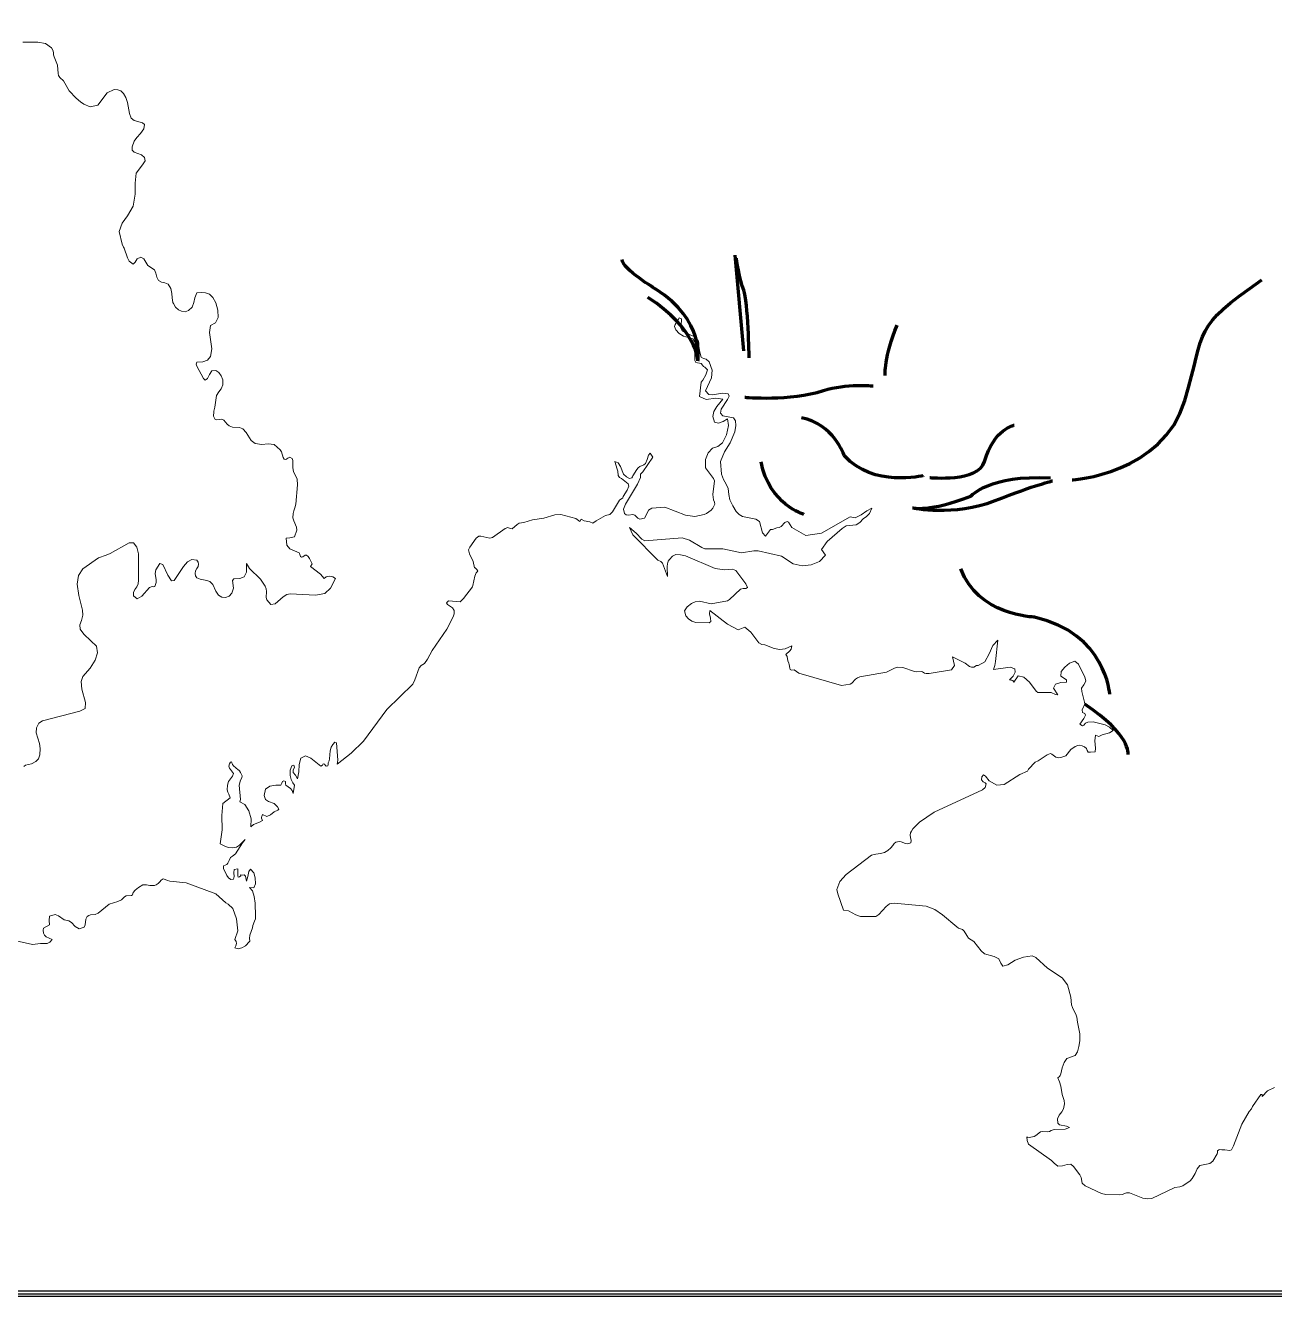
# Model space of a CAD drawing. Extents: x -310 to 3655, y -429 to 1712.
# Drawn here: x 270.7 to 465.2, y -429.3 to -231.4 of the extents above; entities that cross this region are included whole.
import ezdxf

# ---------------------------------------------------------------- set-up
doc = ezdxf.new("R2010")
doc.units = 0
doc.header["$MEASUREMENT"] = 0
for name, color, linetype in [('1-mar', 7, 'Continuous'), ('10-mar', 7, 'Continuous'), ('12-mar', 7, 'Continuous'), ('13-mar', 7, 'Continuous'), ('14-mar', 7, 'Continuous'), ('2-mar', 7, 'Continuous'), ('24-feb', 7, 'Continuous'), ('25-feb', 7, 'Continuous'), ('26-feb', 7, 'Continuous'), ('28-feb', 7, 'Continuous'), ('3-mar', 7, 'Continuous'), ('4-mar', 7, 'Continuous'), ('5-mar', 7, 'Continuous'), ('6-mar', 7, 'Continuous'), ('9-mar', 7, 'Continuous'), ('graphic', 7, 'Continuous'), ('raster', 7, 'Continuous')]:
    doc.layers.add(name, color=color, linetype=linetype)
picture_1 = doc.add_image_def('image11.png', size_in_pixel=(1280, 720))
picture_2 = doc.add_image_def('image12.png', size_in_pixel=(1280, 720))
picture_3 = doc.add_image_def('image13.png', size_in_pixel=(1280, 720))
picture_4 = doc.add_image_def('image14.png', size_in_pixel=(1280, 720))
picture_5 = doc.add_image_def('image15.png', size_in_pixel=(1280, 720))

# ---------------------------------------------------------------- blocks, each defined once
blk = doc.blocks.new('block 6')
at = {"layer": 'raster'}
image = blk.add_image(picture_1, insert=(-82.75, -428.42), size_in_units=(1253.62, 622.57), dxfattribs=at)
blk = doc.blocks.new('block 7')
at = {"layer": 'raster'}
image = blk.add_image(picture_2, insert=(-82.5, -428.9), size_in_units=(1253.62, 622.57), dxfattribs=at)
blk = doc.blocks.new('block 8')
at = {"layer": 'raster'}
image = blk.add_image(picture_3, insert=(-82.5, -428.9), size_in_units=(1253.62, 622.57), dxfattribs=at)
blk = doc.blocks.new('block 9')
at = {"layer": 'raster'}
image = blk.add_image(picture_4, insert=(-82.45, -429.27), size_in_units=(1253.62, 622.57), dxfattribs=at)
blk = doc.blocks.new('block 10')
at = {"layer": 'raster'}
image = blk.add_image(picture_5, insert=(-83.37, -429.26), size_in_units=(1254.4, 622.57), dxfattribs=at)

msp = doc.modelspace()

# ---------------------------------------------------------------- linework, layer by layer
at = {"layer": '1-mar', "color": 140, "lineweight": 70, "true_color": 0x00b2ff}
for points in [[(433.65, -302.15), (433.65, -302.15), (447.8, -301.25), (451.2, -289.79), (454.6, -278.33), (452.27, -278.68), (463.2, -270.98)], [(410.5, -301.47), (410.5, -301.47), (402.68, -303.42), (398.22, -298.4), (398.22, -298.4), (396.45, -293.35), (391.56, -292.49)], [(408.82, -306.49), (408.82, -306.49), (415.24, -307.88), (421.66, -305.37), (428.08, -302.86), (430.59, -302.3), (430.59, -302.3)], [(439.52, -335.51), (439.52, -335.51), (438.96, -326.02), (427.8, -323.51), (427.8, -323.51), (418.87, -323.23), (416.36, -315.98)]]:
    msp.add_open_spline(points, degree=3, knots=[0, 0, 0, 0, 1, 1, 1, 2, 2, 2, 2], dxfattribs=at)
at = {"layer": '10-mar', "color": 140, "lineweight": 70, "true_color": 0x00b2ff}
for points in [[(375.43, -283.6), (375.43, -283.6), (376.52, -277.31), (368.89, -272.47), (368.89, -272.47), (363.61, -269.31), (363.61, -267.83)], [(383.4, -283.14), (383.4, -283.14), (383.23, -274.3), (382.56, -272.63), (381.9, -270.96), (381.4, -267.62), (381.4, -267.62)], [(410.5, -301.47), (410.5, -301.47), (402.68, -303.42), (398.22, -298.4), (398.22, -298.4), (396.45, -293.35), (391.56, -292.49)], [(411.49, -301.77), (411.49, -301.77), (419.1, -302.54), (420.03, -299.27), (421.48, -294.19), (424.63, -293.63), (424.63, -293.63)], [(408.82, -306.49), (408.82, -306.49), (411.47, -307.19), (417.89, -304.67), (417.89, -304.67), (420.82, -301.28), (430.31, -301.84)], [(439.52, -335.51), (439.52, -335.51), (438.96, -326.02), (427.8, -323.51), (427.8, -323.51), (418.87, -323.23), (416.36, -315.98)]]:
    msp.add_open_spline(points, degree=3, knots=[0, 0, 0, 0, 1, 1, 1, 2, 2, 2, 2], dxfattribs=at)
for points in [[(382.73, -289.28), (382.73, -289.28), (389.82, -289.91), (394.97, -288.23)], [(391.91, -307.51), (391.91, -307.51), (386.57, -306.01), (385.24, -299.33)]]:
    msp.add_open_spline(points, degree=3, dxfattribs=at)
at = {"layer": '12-mar', "color": 140, "lineweight": 70, "true_color": 0x00b2ff}
for points in [[(375.43, -283.6), (375.43, -283.6), (376.52, -277.31), (368.89, -272.47), (368.89, -272.47), (363.61, -269.31), (363.61, -267.83)], [(382.73, -289.28), (382.73, -289.28), (389.82, -289.91), (394.97, -288.23), (398.44, -287.1), (402.71, -287.51), (402.71, -287.51)], [(410.5, -301.47), (410.5, -301.47), (402.68, -303.42), (398.22, -298.4), (398.22, -298.4), (396.45, -293.35), (391.56, -292.49)], [(411.49, -301.77), (411.49, -301.77), (419.1, -302.54), (420.03, -299.27), (421.48, -294.19), (424.63, -293.63), (424.63, -293.63)], [(408.82, -306.49), (408.82, -306.49), (411.47, -307.19), (417.89, -304.67), (417.89, -304.67), (420.82, -301.28), (430.31, -301.84)], [(439.52, -335.51), (439.52, -335.51), (438.96, -326.02), (427.8, -323.51), (427.8, -323.51), (418.87, -323.23), (416.36, -315.98)]]:
    msp.add_open_spline(points, degree=3, knots=[0, 0, 0, 0, 1, 1, 1, 2, 2, 2, 2], dxfattribs=at)
msp.add_open_spline([(404.56, -285.89), (404.56, -285.89), (404.4, -282.91), (406.42, -278.08)], degree=3, dxfattribs=at)
at = {"layer": '13-mar', "color": 140, "lineweight": 70, "true_color": 0x00b2ff}
for points in [[(375.43, -283.6), (375.43, -283.6), (376.52, -277.31), (368.89, -272.47), (368.89, -272.47), (363.61, -269.31), (363.61, -267.83)], [(382.73, -289.28), (382.73, -289.28), (389.82, -289.91), (394.97, -288.23), (398.44, -287.1), (402.71, -287.51), (402.71, -287.51)], [(410.5, -301.47), (410.5, -301.47), (402.68, -303.42), (398.22, -298.4), (398.22, -298.4), (396.45, -293.35), (391.56, -292.49)], [(411.49, -301.77), (411.49, -301.77), (419.1, -302.54), (420.03, -299.27), (421.48, -294.19), (424.63, -293.63), (424.63, -293.63)], [(408.82, -306.49), (408.82, -306.49), (411.47, -307.19), (417.89, -304.67), (417.89, -304.67), (420.82, -301.28), (430.31, -301.84)], [(439.52, -335.51), (439.52, -335.51), (438.96, -326.02), (427.8, -323.51), (427.8, -323.51), (418.87, -323.23), (416.36, -315.98)]]:
    msp.add_open_spline(points, degree=3, knots=[0, 0, 0, 0, 1, 1, 1, 2, 2, 2, 2], dxfattribs=at)
msp.add_open_spline([(404.56, -285.89), (404.56, -285.89), (404.4, -282.91), (406.42, -278.08)], degree=3, dxfattribs=at)
at = {"layer": '14-mar', "color": 140, "lineweight": 70, "true_color": 0x00b2ff}
for points in [[(375.43, -283.6), (375.43, -283.6), (376.52, -277.31), (368.89, -272.47), (368.89, -272.47), (363.61, -269.31), (363.61, -267.83)], [(382.73, -289.28), (382.73, -289.28), (389.82, -289.91), (394.97, -288.23), (398.44, -287.1), (402.71, -287.51), (402.71, -287.51)], [(410.5, -301.47), (410.5, -301.47), (402.68, -303.42), (398.22, -298.4), (398.22, -298.4), (396.45, -293.35), (391.56, -292.49)], [(411.49, -301.77), (411.49, -301.77), (419.1, -302.54), (420.03, -299.27), (421.48, -294.19), (424.63, -293.63), (424.63, -293.63)], [(408.82, -306.49), (408.82, -306.49), (411.47, -307.19), (417.89, -304.67), (417.89, -304.67), (420.82, -301.28), (430.31, -301.84)], [(439.52, -335.51), (439.52, -335.51), (438.96, -326.02), (427.8, -323.51), (427.8, -323.51), (418.87, -323.23), (416.36, -315.98)]]:
    msp.add_open_spline(points, degree=3, knots=[0, 0, 0, 0, 1, 1, 1, 2, 2, 2, 2], dxfattribs=at)
msp.add_open_spline([(404.56, -285.89), (404.56, -285.89), (404.4, -282.91), (406.42, -278.08)], degree=3, dxfattribs=at)
at = {"layer": '2-mar', "color": 140, "lineweight": 70, "true_color": 0x00b2ff}
msp.add_lwpolyline([(382.59, -282.07), (381.2, -267.14)], dxfattribs=at)
for points in [[(410.5, -301.47), (410.5, -301.47), (402.68, -303.42), (398.22, -298.4), (398.22, -298.4), (396.45, -293.35), (391.56, -292.49)], [(439.52, -335.51), (439.52, -335.51), (438.96, -326.02), (427.8, -323.51), (427.8, -323.51), (418.87, -323.23), (416.36, -315.98)]]:
    msp.add_open_spline(points, degree=3, knots=[0, 0, 0, 0, 1, 1, 1, 2, 2, 2, 2], dxfattribs=at)
msp.add_open_spline([(408.82, -306.49), (408.82, -306.49), (411.47, -307.19), (417.89, -304.67)], degree=3, dxfattribs=at)
at = {"layer": '24-feb', "color": 140, "lineweight": 70, "true_color": 0x00b2ff}
msp.add_open_spline([(442.39, -344.88), (442.39, -344.88), (442.81, -341.76), (435.64, -337.08)], degree=3, dxfattribs=at)
at = {"layer": '25-feb', "color": 140, "lineweight": 70, "true_color": 0x00b2ff}
for points in [[(410.5, -301.47), (410.5, -301.47), (402.68, -303.42), (398.22, -298.4), (398.22, -298.4), (396.45, -293.35), (391.56, -292.49)], [(408.82, -306.49), (408.82, -306.49), (415.24, -307.88), (421.66, -305.37), (428.08, -302.86), (430.59, -302.3), (430.59, -302.3)], [(439.52, -335.51), (439.52, -335.51), (438.96, -326.02), (427.8, -323.51), (427.8, -323.51), (418.87, -323.23), (416.36, -315.98)]]:
    msp.add_open_spline(points, degree=3, knots=[0, 0, 0, 0, 1, 1, 1, 2, 2, 2, 2], dxfattribs=at)
at = {"layer": '26-feb', "color": 140, "lineweight": 70, "true_color": 0x00b2ff}
for points in [[(410.5, -301.47), (410.5, -301.47), (402.68, -303.42), (398.22, -298.4), (398.22, -298.4), (396.45, -293.35), (391.56, -292.49)], [(408.82, -306.49), (408.82, -306.49), (415.24, -307.88), (421.66, -305.37), (428.08, -302.86), (430.59, -302.3), (430.59, -302.3)], [(439.52, -335.51), (439.52, -335.51), (438.96, -326.02), (427.8, -323.51), (427.8, -323.51), (418.87, -323.23), (416.36, -315.98)]]:
    msp.add_open_spline(points, degree=3, knots=[0, 0, 0, 0, 1, 1, 1, 2, 2, 2, 2], dxfattribs=at)
at = {"layer": '28-feb', "color": 140, "lineweight": 70, "true_color": 0x00b2ff}
for points in [[(433.65, -302.15), (433.65, -302.15), (447.8, -301.25), (451.2, -289.79), (454.6, -278.33), (452.27, -278.68), (463.2, -270.98)], [(410.5, -301.47), (410.5, -301.47), (402.68, -303.42), (398.22, -298.4), (398.22, -298.4), (396.45, -293.35), (391.56, -292.49)], [(408.82, -306.49), (408.82, -306.49), (415.24, -307.88), (421.66, -305.37), (428.08, -302.86), (430.59, -302.3), (430.59, -302.3)], [(439.52, -335.51), (439.52, -335.51), (438.96, -326.02), (427.8, -323.51), (427.8, -323.51), (418.87, -323.23), (416.36, -315.98)]]:
    msp.add_open_spline(points, degree=3, knots=[0, 0, 0, 0, 1, 1, 1, 2, 2, 2, 2], dxfattribs=at)
at = {"layer": '3-mar', "color": 140, "lineweight": 70, "true_color": 0x00b2ff}
msp.add_lwpolyline([(382.59, -282.07), (381.2, -267.14)], dxfattribs=at)
for points in [[(375.43, -283.6), (375.43, -283.6), (375.24, -278.58), (367.61, -273.74)], [(408.82, -306.49), (408.82, -306.49), (411.47, -307.19), (417.89, -304.67)]]:
    msp.add_open_spline(points, degree=3, dxfattribs=at)
for points in [[(410.5, -301.47), (410.5, -301.47), (402.68, -303.42), (398.22, -298.4), (398.22, -298.4), (396.45, -293.35), (391.56, -292.49)], [(439.52, -335.51), (439.52, -335.51), (438.96, -326.02), (427.8, -323.51), (427.8, -323.51), (418.87, -323.23), (416.36, -315.98)]]:
    msp.add_open_spline(points, degree=3, knots=[0, 0, 0, 0, 1, 1, 1, 2, 2, 2, 2], dxfattribs=at)
at = {"layer": '4-mar', "color": 140, "lineweight": 70, "true_color": 0x00b2ff}
msp.add_lwpolyline([(382.59, -282.07), (381.2, -267.14)], dxfattribs=at)
for points in [[(375.43, -283.6), (375.43, -283.6), (375.24, -278.58), (367.61, -273.74)], [(408.82, -306.49), (408.82, -306.49), (411.47, -307.19), (417.89, -304.67)]]:
    msp.add_open_spline(points, degree=3, dxfattribs=at)
for points in [[(410.5, -301.47), (410.5, -301.47), (402.68, -303.42), (398.22, -298.4), (398.22, -298.4), (396.45, -293.35), (391.56, -292.49)], [(439.52, -335.51), (439.52, -335.51), (438.96, -326.02), (427.8, -323.51), (427.8, -323.51), (418.87, -323.23), (416.36, -315.98)]]:
    msp.add_open_spline(points, degree=3, knots=[0, 0, 0, 0, 1, 1, 1, 2, 2, 2, 2], dxfattribs=at)
at = {"layer": '5-mar', "color": 140, "lineweight": 70, "true_color": 0x00b2ff}
msp.add_lwpolyline([(382.59, -282.07), (381.2, -267.14)], dxfattribs=at)
for points in [[(375.43, -283.6), (375.43, -283.6), (375.24, -278.58), (367.61, -273.74)], [(408.82, -306.49), (408.82, -306.49), (411.47, -307.19), (417.89, -304.67)]]:
    msp.add_open_spline(points, degree=3, dxfattribs=at)
for points in [[(410.5, -301.47), (410.5, -301.47), (402.68, -303.42), (398.22, -298.4), (398.22, -298.4), (396.45, -293.35), (391.56, -292.49)], [(439.52, -335.51), (439.52, -335.51), (438.96, -326.02), (427.8, -323.51), (427.8, -323.51), (418.87, -323.23), (416.36, -315.98)]]:
    msp.add_open_spline(points, degree=3, knots=[0, 0, 0, 0, 1, 1, 1, 2, 2, 2, 2], dxfattribs=at)
at = {"layer": '6-mar', "color": 140, "lineweight": 70, "true_color": 0x00b2ff}
msp.add_lwpolyline([(382.59, -282.07), (381.2, -267.14)], dxfattribs=at)
msp.add_open_spline([(375.43, -283.6), (375.43, -283.6), (375.24, -278.58), (367.61, -273.74)], degree=3, dxfattribs=at)
for points in [[(410.5, -301.47), (410.5, -301.47), (402.68, -303.42), (398.22, -298.4), (398.22, -298.4), (396.45, -293.35), (391.56, -292.49)], [(408.82, -306.49), (408.82, -306.49), (411.47, -307.19), (417.89, -304.67), (417.89, -304.67), (420.82, -301.28), (430.31, -301.84)], [(439.52, -335.51), (439.52, -335.51), (438.96, -326.02), (427.8, -323.51), (427.8, -323.51), (418.87, -323.23), (416.36, -315.98)]]:
    msp.add_open_spline(points, degree=3, knots=[0, 0, 0, 0, 1, 1, 1, 2, 2, 2, 2], dxfattribs=at)
at = {"layer": '9-mar', "color": 140, "lineweight": 70, "true_color": 0x00b2ff}
for points in [[(375.43, -283.6), (375.43, -283.6), (376.52, -277.31), (368.89, -272.47), (368.89, -272.47), (363.61, -269.31), (363.61, -267.83)], [(383.4, -283.14), (383.4, -283.14), (383.23, -274.3), (382.56, -272.63), (381.9, -270.96), (381.4, -267.62), (381.4, -267.62)], [(408.82, -306.49), (408.82, -306.49), (411.47, -307.19), (417.89, -304.67), (417.89, -304.67), (420.82, -301.28), (430.31, -301.84)], [(439.52, -335.51), (439.52, -335.51), (438.96, -326.02), (427.8, -323.51), (427.8, -323.51), (418.87, -323.23), (416.36, -315.98)]]:
    msp.add_open_spline(points, degree=3, knots=[0, 0, 0, 0, 1, 1, 1, 2, 2, 2, 2], dxfattribs=at)
msp.add_open_spline([(391.91, -307.51), (391.91, -307.51), (386.57, -306.01), (385.24, -299.33)], degree=3, dxfattribs=at)
at = {"layer": 'graphic', "color": 1, "lineweight": 18, "true_color": 0xf90303}
for points in [[(270.5, -346.77), (270.75, -346.55), (271.71, -346.33), (272.35, -345.97), (272.77, -345.55), (273, -344.93), (273.04, -343.98), (272.91, -343.18), (272.44, -341.52), (272.47, -340.73), (272.84, -340.03), (273.41, -339.65), (279.2, -338.12), (280.03, -337.73), (280.1, -336.79), (279.51, -334.7), (279.43, -333.53), (279.68, -332.77), (280.83, -331.47), (281.58, -330.19), (281.97, -329.05), (281.79, -328.01), (280.93, -327.2), (279.83, -326.15), (279.82, -326.15), (279.25, -325.39), (279.23, -324.73), (279.47, -324.04), (279.66, -323.18), (279.63, -322.42), (279.05, -320.15), (278.78, -318.38), (278.99, -317.03), (279.66, -315.97), (282.14, -314.3), (283.32, -313.85), (283.95, -313.61), (286.87, -311.95), (287.54, -311.95), (287.58, -311.95), (288.11, -312.63), (288.33, -313.67), (288.36, -317.75), (288.29, -318.31), (288.08, -318.78), (287.78, -319.23), (287.55, -319.69), (287.56, -320.19), (288.13, -320.67), (288.86, -320.22), (290.07, -318.88), (290.47, -318.73), (290.7, -318.81), (290.87, -318.73), (291.09, -318.12), (291.11, -317.68), (290.96, -316.71), (291.06, -316.12), (291.65, -315.14), (292.11, -315.3), (292.89, -316.96), (293.49, -317.84), (293.9, -317.83), (295.35, -315.6), (295.97, -314.91), (296.63, -314.54), (296.66, -314.53), (297.43, -314.66), (297.61, -314.95), (297.67, -315.27), (297.61, -315.6), (297.43, -315.93), (297.24, -316.32), (297.18, -316.69), (297.24, -317.06), (297.43, -317.4), (297.93, -317.61), (298.98, -317.81), (299.44, -317.98), (299.91, -318.41), (300.37, -319.46), (300.82, -320.07), (301.34, -320.39), (301.9, -320.45), (302.45, -320.24), (302.89, -319.78), (303.14, -319), (302.98, -317.82), (303.19, -317.52), (304.13, -317.5), (304.8, -317.24), (305.16, -316.53), (305.17, -315.18), (305.6, -315.92), (307.35, -317.59), (308.04, -318.69), (308.19, -319.09), (308.25, -319.53), (308.23, -320.46), (308.3, -320.79), (308.96, -321.52), (309.61, -321.43), (310.84, -320.33), (311.43, -320), (311.96, -319.88), (315.9, -320.1), (317.36, -319.85), (318.22, -319), (319.03, -317.51), (318.59, -317.23), (318.05, -317.13), (317.55, -317.22), (317.22, -317.51), (316.66, -316.84), (315.13, -315.62), (315.39, -315.2), (314.98, -314.36), (314.76, -314.07), (314.5, -313.86), (314.31, -313.85), (313.9, -314.12), (313.69, -314.19), (313.57, -314.09), (313.41, -313.62), (313.34, -313.5), (311.88, -312.88), (311.41, -312.3), (311.31, -311.23), (311.88, -311.17), (312.61, -311.02), (312.99, -309.98), (312.92, -309.52), (312.51, -308.53), (312.38, -308.04), (312.4, -307.4), (312.52, -306.94), (312.68, -306.51), (312.82, -305.94), (313.09, -302.93), (313.04, -302.04), (312.89, -301.67), (312.53, -300.97), (312.4, -300.61), (312.36, -300.17), (312.36, -299.13), (312.28, -298.81), (311.92, -298.6), (311.6, -298.75), (311.3, -298.96), (311, -298.93), (310.84, -298.66), (310.58, -297.79), (310.42, -297.45), (309.47, -296.65), (308.53, -296.53), (307.55, -296.63), (306.5, -296.46), (305.89, -296.02), (305.12, -294.74), (304.58, -294.2), (304.07, -294.01), (302.98, -293.92), (302.44, -293.72), (302.16, -293.47), (301.64, -292.87), (301.33, -292.7), (300.49, -292.78), (300.3, -292.74), (300.01, -292.2), (300.05, -291.56), (300.08, -291.45), (300.22, -290.8), (300.47, -288.99), (300.83, -288.45), (301.23, -287.99), (301.48, -287.33), (301.45, -286.59), (301.21, -285.93), (300.83, -285.41), (300.39, -285.1), (299.77, -285.16), (299.38, -285.72), (299.09, -286.34), (298.73, -286.64), (298.44, -286.34), (297.43, -284.43), (297.36, -284.27), (297.33, -284.12), (297.35, -283.97), (297.43, -283.83), (298.35, -283.74), (299.07, -283.53), (299.55, -282.95), (299.74, -281.75), (299.41, -279.19), (299.53, -278.13), (300.35, -277.7), (300.73, -276.85), (300.7, -275.72), (300.39, -274.58), (299.94, -273.74), (299.39, -273.24), (298.76, -273.01), (298.1, -272.96), (297.43, -273.04), (297.09, -273.8), (296.94, -274.55), (296.71, -275.23), (296.13, -275.79), (295.59, -275.96), (295.06, -275.9), (294.56, -275.66), (294.11, -275.26), (293.78, -274.7), (293.67, -274.51), (293.56, -273.81), (293.55, -273.11), (293.38, -272.33), (292.95, -271.69), (292.43, -271.46), (291.91, -271.35), (291.45, -271.08), (291.18, -270.56), (291.03, -269.97), (290.81, -269.45), (289.79, -268.77), (289.19, -267.74), (288.71, -267.48), (288.16, -267.73), (287.85, -268.26), (287.51, -268.55), (286.9, -268.08), (286.63, -267.56), (286.11, -266.08), (286.02, -265.89), (285.8, -265.45), (285.8, -265.44), (285.8, -265.44), (285.79, -265.44), (285.36, -263.46), (285.8, -262.17), (286.65, -261.03), (287.51, -259.53), (287.85, -257.67), (287.82, -255.93), (288, -254.39), (288.99, -253.12), (289.38, -252.49), (289.26, -251.96), (288.83, -251.56), (287.69, -251.15), (287.37, -250.82), (287.36, -250.28), (287.66, -249.42), (288.07, -248.86), (288.68, -248.2), (289.19, -247.49), (289.3, -246.82), (288.97, -246.58), (287.66, -246.18), (287.19, -245.81), (286.93, -245.09), (286.64, -243.39), (286.38, -242.62), (285.99, -241.99), (285.58, -241.6), (285.12, -241.42), (284.54, -241.39), (283.49, -241.91), (282.03, -243.83), (280.83, -244.06), (279.81, -243.64), (279.34, -243.28), (278.63, -242.73), (277.56, -241.56), (276.88, -240.39), (276.67, -240.02), (276.12, -239.5), (275.9, -239.18), (275.84, -238.88), (275.74, -237.58), (275.21, -236.29), (275.13, -235.95), (275.1, -235.61), (275.02, -235.25), (274.8, -234.86), (273.87, -234.23), (272.67, -234.02), (270.36, -233.99)], [(465.18, -396.75), (464.08, -397.23), (463.26, -398.12), (463.23, -397.99), (463.23, -397.87), (463.19, -397.81), (463.05, -397.83), (461.73, -399.7), (461.56, -400.03), (461.23, -400.45), (460.1, -402.43), (458.8, -405.82), (458.48, -406.43), (458.19, -406.52), (457.45, -406.42), (456.98, -406.43), (456.62, -406.39), (456.48, -406.43), (456.31, -406.59), (456.3, -406.73), (456.31, -406.88), (456.23, -407.06), (455.54, -408.2), (455.11, -408.55), (453.54, -408.88), (453.13, -409.4), (452.82, -410.11), (452.37, -410.88), (452.01, -411.25), (450.88, -412.03), (450.42, -412.17), (449.66, -412.29), (446.08, -413.99), (445.41, -414.08), (444.65, -413.95), (442.57, -413.13), (442.15, -413.14), (441.45, -413.39), (441.09, -413.45), (438.89, -413.39), (438.21, -413.21), (435.7, -412.03), (435.25, -411.6), (435.06, -410.73), (434.86, -410.3), (433.86, -409.01), (433.48, -408.68), (432.88, -408.72), (432.17, -408.94), (431.46, -408.99), (430.86, -408.51), (430.45, -408.07), (426.88, -405.54), (426.64, -404.98), (426.6, -404.45), (426.6, -404.43), (426.73, -404.57), (427.74, -404.34), (428.01, -404.2), (428.75, -403.64), (429.05, -403.56), (429.76, -403.62), (430.13, -403.58), (430.4, -403.41), (430.88, -403.24), (432.57, -403.2), (433.25, -402.93), (432.79, -402.75), (431.71, -402.54), (431.42, -402.29), (431.37, -401.6), (431.66, -401.02), (432.06, -400.52), (432.34, -400.03), (432.48, -399.28), (432.43, -398.77), (432.1, -397.83), (431.89, -396.54), (431.71, -395.84), (431.42, -395.24), (431.68, -395.03), (431.79, -394.86), (431.89, -394.6), (432.12, -393.66), (432.41, -392.82), (432.85, -392.22), (434.14, -391.77), (434.5, -391.19), (434.73, -390.37), (434.86, -389.46), (434.85, -388.39), (434.48, -386.55), (434.38, -385.76), (434.29, -385.48), (433.71, -384.3), (433.59, -383.88), (433.48, -382.67), (432.95, -380.76), (432.12, -379.65), (429.85, -378.17), (428, -376.49), (427.44, -376.25), (426.07, -376.43), (424.82, -376.92), (423.66, -377.62), (422.89, -377.83), (422.55, -377.38), (422.25, -376.72), (421.53, -376.35), (420.04, -375.92), (419.53, -375.44), (418.37, -373.98), (417.54, -373.49), (417.26, -373.09), (416.88, -372.38), (416.58, -372.15), (415.99, -371.91), (415.71, -371.74), (413.5, -369.83), (412.3, -369.04), (410.93, -368.49), (405.98, -368.05), (405.26, -368.16), (404.74, -368.54), (403.56, -369.82), (403.09, -370.1), (400.71, -370.1), (400, -369.86), (398.85, -369.25), (398.1, -369.13), (397.2, -366.56), (397.06, -365.9), (397.51, -364.64), (398.51, -363.57), (402.44, -360.56), (403.09, -360.38), (403.86, -360.31), (404.47, -360.12), (404.99, -359.82), (405.47, -359.44), (405.77, -359.08), (405.97, -358.76), (406.23, -358.53), (406.74, -358.43), (407.07, -358.49), (407.71, -358.73), (408.1, -358.79), (408.56, -358.63), (408.62, -358.26), (408.51, -357.82), (408.46, -357.47), (408.53, -357.06), (408.65, -356.8), (408.89, -356.46), (409.9, -355.42), (412.18, -353.88), (419.7, -350.37), (420.12, -350.05), (420.28, -349.47), (420.13, -349.29), (419.81, -349.12), (419.56, -348.84), (419.61, -348.35), (419.89, -348.08), (420.2, -348.28), (420.74, -349), (421.92, -349.68), (423.09, -349.54), (425.5, -348.02), (426.7, -347.5), (426.88, -347.19), (427.89, -346.07), (428.38, -345.86), (429.78, -344.95), (430.28, -344.74), (430.53, -344.84), (431.13, -345.29), (431.54, -345.39), (431.88, -345.34), (432.68, -345.1), (433.48, -344.09), (434.15, -343.65), (434.53, -343.49), (434.86, -343.44), (435.2, -343.53), (435.58, -343.72), (435.88, -343.97), (435.99, -344.27), (436.15, -344.51), (436.53, -344.55), (437.24, -344.45), (437.29, -343.88), (437.22, -342.75), (437.3, -341.88), (437.8, -342.11), (438.36, -341.81), (439.49, -341.51), (440.07, -341.16), (439.46, -340.62), (438.83, -340.29), (436.93, -339.78), (436.1, -339.85), (435.72, -340.02), (435.49, -340.31), (435.26, -340.45), (434.86, -340.15), (435.47, -339.31), (435.75, -338.77), (435.64, -338.52), (435.26, -338.36), (435.23, -337.96), (435.41, -337.49), (435.64, -337.08), (435.6, -336.74), (435.18, -335.09), (435.12, -334.55), (435.49, -334.05), (435.8, -333.49), (435.64, -332.79), (435.14, -331.82), (434.64, -330.85), (434.08, -330.34), (433.25, -330.65), (432.53, -331.27), (431.95, -331.98), (431.91, -332.68), (432.8, -333.27), (432.8, -333.62), (431.91, -333.69), (431.06, -333.96), (430.74, -334.55), (431.42, -335.58), (431.09, -335.56), (430.4, -335.25), (428.35, -335.25), (428.06, -335.02), (427.03, -333.61), (426.15, -332.83), (425.27, -332.65), (424.59, -333.62), (424.43, -333.38), (424.28, -333.32), (424.12, -333.32), (423.91, -333.27), (424.46, -332.72), (424.82, -332.07), (424.76, -331.53), (424.02, -331.3), (421.4, -331.66), (421.64, -331.03), (421.76, -330.42), (422.08, -327.08), (421.31, -327.92), (420.75, -329.24), (420.09, -330.47), (419.03, -331.01), (418.77, -331.06), (418.35, -331.29), (418.02, -331.3), (417.7, -331.18), (416.99, -330.65), (415.05, -329.67), (415.35, -331.05), (414.88, -331.69), (411.39, -332.29), (410.93, -332.28), (410.68, -332.21), (410.38, -332.02), (410.16, -331.99), (409.4, -332.04), (409.11, -331.99), (407.3, -331.37), (406.51, -331.3), (406.02, -331.43), (404.78, -332.05), (400.6, -332.8), (400.26, -332.94), (399.92, -333.18), (399.37, -333.77), (399.12, -333.95), (397.79, -334.16), (391.12, -332.21), (390.39, -331.69), (389.96, -331.74), (389.79, -331.66), (389.72, -331.47), (389.62, -330.86), (389.56, -330.65), (389.43, -330.29), (389.29, -329.62), (389.1, -329.34), (389.73, -328.77), (389.93, -328.47), (390.01, -328), (389.02, -328.45), (388.15, -328.55), (387.29, -328.38), (385.81, -327.84), (385.34, -327.76), (384.9, -327.52), (383.66, -325.84), (382.74, -325.05), (381.67, -325.46), (380.02, -324.59), (377.28, -322.46), (377.22, -323), (377.35, -323.65), (377.42, -324.2), (377.16, -324.42), (375.07, -324.35), (374.47, -324.14), (373.96, -323.78), (373.52, -323.29), (373.35, -322.54), (373.77, -321.89), (374.42, -321.39), (374.99, -321.11), (375.67, -321.04), (377.5, -321.44), (380.02, -320.96), (380.32, -320.76), (382.06, -319.14), (382.46, -319.05), (382.9, -319.06), (383.13, -318.91), (382.85, -318.32), (381.33, -316.25), (380.8, -316.03), (379.56, -316.15), (378.1, -315.92), (373.49, -313.99), (372.72, -313.79), (371.99, -313.75), (371.47, -314.01), (370.98, -314.56), (370.79, -314.82), (370.66, -315.19), (370.61, -315.65), (370.66, -317.17), (369.9, -315.13), (369.64, -314.83), (369.17, -314.65), (365.28, -310.69), (364.75, -309.56), (365.81, -310.41), (366.68, -311.36), (367.18, -311.61), (372.98, -311.17), (374.11, -311.51), (376.02, -312.68), (376.15, -312.73), (376.48, -312.86), (379.32, -312.86), (382.18, -313.49), (384.1, -313.17), (384.78, -313.19), (388.43, -314.01), (390.24, -315.19), (391.62, -315.51), (393.06, -315.39), (394.34, -314.83), (395.25, -313.84), (394.63, -312.96), (395.54, -311.71), (397.86, -309.73), (398.49, -309.31), (400.03, -309.13), (400.61, -308.75), (401.12, -308.2), (401.64, -307.82), (402.12, -307.36), (402.5, -306.56), (401.72, -306.94), (400.81, -307.59), (399.91, -308.07), (399.12, -307.91), (394.65, -310.46), (392.22, -310.79), (390.01, -309.56), (389.5, -308.73), (389.31, -308.6), (388.93, -308.75), (388.38, -309.41), (388.08, -309.56), (387.7, -309.61), (387.05, -309.84), (386.71, -309.89), (385.93, -310.88), (385.46, -310.4), (384.99, -308.63), (384.43, -308.24), (382.38, -307.83), (381.83, -307.55), (381.37, -307.04), (380.84, -306.19), (380.4, -305.23), (380.22, -304.42), (380.1, -303.5), (379.79, -302.79), (379.42, -302.1), (379.09, -301.27), (378.95, -299.26), (379.57, -297.75), (380.46, -296.35), (381.15, -294.64), (381.32, -293.68), (381.29, -292.94), (380.94, -292.46), (379.28, -292.15), (378.94, -291.76), (379.05, -291.12), (380.04, -289.62), (380.3, -289.11), (380.11, -288.76), (379.2, -288.64), (377.76, -288.9), (377.12, -288.83), (376.6, -288.28), (377.53, -286.23), (377.65, -285.04), (377.16, -283.78), (376.69, -283.35), (376.28, -283.24), (375.94, -283.03), (375.69, -282.28), (375.58, -281.36), (375.58, -280.83), (375.45, -280.45), (374.99, -279.95), (373.02, -279.01), (372.72, -278.41), (372.88, -277.43), (372.84, -277.07), (372.5, -276.91), (372.37, -277.1), (371.9, -277.97), (371.79, -278.25), (372, -278.8), (372.52, -279.36), (373.16, -279.78), (374.64, -280.16), (374.97, -280.74), (374.95, -283.58), (375.09, -283.85), (375.92, -284.05), (376.14, -284.28), (376.31, -284.51), (376.48, -284.61), (376.9, -284.99), (376.64, -285.81), (376.17, -286.61), (375.92, -286.94), (375.67, -289.15), (376.72, -289.62), (378.22, -289.41), (379.32, -289.6), (378.34, -290.72), (377.89, -291.48), (377.73, -292.29), (378.01, -293.14), (378.6, -293.31), (379.33, -293.05), (380.02, -292.63), (380.17, -293.68), (379.86, -295.12), (379.25, -296.39), (378.52, -296.94), (377.7, -297.2), (377, -297.91), (376.58, -298.96), (376.6, -300.25), (377.85, -301.94), (377.98, -302.27), (377.73, -304.42), (377.83, -305.24), (378, -305.62), (378.03, -305.93), (377.73, -306.56), (377.49, -306.85), (376.76, -307.36), (376.37, -307.55), (374.92, -307.85), (373.48, -307.63), (370.25, -306.39), (368.27, -306.56), (367.7, -306.87), (367.42, -307.53), (367.09, -308.12), (366.36, -308.24), (366.08, -308.09), (365.62, -307.65), (365.31, -307.55), (364.61, -307.61), (364.24, -307.57), (363.97, -307.4), (363.84, -306.72), (364.17, -305.9), (366, -302.79), (366.47, -301.75), (366.46, -301.27), (366.86, -300.91), (368.39, -298.63), (367.99, -298), (367.72, -298.29), (367.5, -298.99), (367.26, -299.59), (367.02, -299.79), (366.38, -300.07), (366.11, -300.25), (365.91, -300.5), (365.27, -301.51), (365.23, -301.69), (365.12, -301.83), (364.75, -301.94), (364.32, -301.67), (363.86, -301.27), (363.37, -300.07), (363.01, -299.47), (362.5, -299.26), (362.87, -300.47), (362.94, -300.78), (363, -301.48), (363.21, -301.77), (363.5, -301.93), (364.54, -302.78), (364.66, -303.14), (364.41, -303.75), (363.79, -304.74), (363.75, -304.91), (363.23, -305.32), (362.1, -307.14), (361.69, -307.55), (361.04, -307.7), (359.56, -308.51), (359.08, -308.9), (358.62, -308.66), (357.69, -308.53), (357.26, -308.24), (357.02, -308.6), (356.39, -308.17), (354.07, -307.55), (353.16, -307.56), (351.46, -308.1), (349.68, -308.35), (348.3, -308.8), (347.58, -308.9), (347.28, -309.09), (346.51, -309.76), (346.22, -309.73), (345.85, -309.56), (345.41, -309.72), (343.45, -311.1), (343.04, -311.21), (341.64, -310.89), (341.31, -310.88), (340.92, -311.24), (339.93, -312.61), (339.73, -313.02), (339.84, -313.66), (340.41, -314.87), (340.63, -315.85), (340.76, -315.85), (341.01, -316.09), (341.17, -316.37), (340.99, -316.51), (340.91, -316.61), (340.79, -316.85), (340.68, -317.12), (340.39, -318.58), (340.31, -318.78), (338.95, -320.6), (338.39, -321.11), (336.6, -320.97), (336.31, -321.28), (336.46, -321.54), (337.22, -322.06), (337.46, -322.46), (337.47, -322.99), (337.32, -323.44), (336.36, -325.36), (334.04, -328.68), (333.32, -330.06), (332.85, -330.72), (332.33, -331.01), (332.04, -331.4), (331.38, -333.28), (331.07, -333.95), (326.99, -337.89), (323.34, -342.79), (321.47, -344.68), (319.26, -346.4), (319.35, -345.77), (319.16, -343.09), (318.9, -342.99), (318.59, -343.31), (318.34, -343.76), (318.18, -344.32), (318.06, -345.58), (318.01, -345.9), (317.88, -346.21), (317.87, -346.46), (317.81, -346.63), (317.54, -346.69), (317.46, -346.6), (317.27, -346.42), (317.07, -346.34), (316.98, -346.54), (316.7, -346.7), (315.15, -345.45), (314.36, -345.1), (313.62, -345.48), (313.35, -346.43), (313.28, -347.6), (313.1, -348.67), (312.77, -348.12), (312.42, -347.7), (312.42, -347.35), (312.64, -346.84), (312.51, -346.57), (312.22, -346.68), (311.97, -347.35), (311.93, -348.15), (312.09, -348.79), (312.35, -349.29), (312.65, -349.65), (312.42, -350.95), (312.26, -350.49), (312, -350.17), (311.29, -349.65), (311.2, -349.46), (311.24, -349.25), (311.22, -349.07), (310.94, -349), (310.74, -349.1), (310.64, -349.33), (310.57, -349.55), (310.48, -349.65), (309.71, -349.67), (308.81, -349.83), (308.1, -350.31), (307.88, -351.27), (308.13, -351.9), (308.57, -352.21), (309.45, -352.54), (309.96, -353.05), (310.18, -353.41), (310.02, -353.57), (309.44, -353.81), (308.91, -354.27), (308.34, -354.54), (307.66, -354.22), (307.56, -354.53), (307.49, -354.63), (307.51, -354.78), (307.66, -355.17), (307.16, -355.44), (306.23, -355.77), (305.82, -356.17), (305.87, -354.92), (305.5, -353.65), (304.88, -352.65), (304.13, -352.25), (304.22, -351.9), (304.01, -349.65), (304.23, -348.88), (304.45, -348.51), (304.5, -348.23), (304.24, -347.7), (304.05, -347.42), (303.96, -347.33), (303.84, -347.26), (303.15, -346.68), (302.96, -346.46), (302.81, -346.04), (302.65, -346.09), (302.5, -346.32), (302.43, -346.69), (302.53, -347.02), (303, -347.64), (303.11, -347.86), (302.98, -348.24), (302.37, -349.08), (302.18, -349.65), (302.14, -350.37), (302.23, -350.75), (302.4, -351.08), (302.63, -351.63), (301.49, -352.51), (301.29, -354.37), (301.36, -356.64), (301.04, -358.79), (301.88, -359.21), (302.35, -359.38), (302.99, -359.44), (303.6, -359.31), (304.08, -358.98), (304.94, -358.11), (304.52, -358.64), (303.43, -360.36), (302.99, -360.73), (302.65, -360.93), (302.44, -361.38), (302.27, -361.82), (302.08, -362.03), (301.56, -362.2), (301.57, -362.62), (302.08, -363.75), (302.37, -364.1), (302.74, -364.34), (303.11, -364.29), (303.23, -363.87), (303.17, -363.29), (303.24, -362.81), (303.79, -362.67), (303.79, -363.77), (303.88, -363.98), (304.09, -363.95), (304.26, -363.79), (304.24, -363.61), (304.52, -363.7), (304.78, -363.64), (304.99, -363.82), (305.14, -364.61), (305.36, -363.89), (305.52, -363.1), (305.78, -362.74), (306.28, -363.32), (306.52, -364.09), (306.56, -365), (306.29, -365.65), (305.62, -365.58), (306.09, -366.11), (306.37, -366.99), (306.49, -368.02), (306.57, -370.04), (306.53, -370.45), (306.41, -370.85), (306.13, -371.5), (306.07, -371.89), (305.69, -373.02), (305.62, -373.51), (305.66, -373.91), (305.69, -373.98), (305.64, -374.02), (304.99, -374.66), (304.45, -374.97), (303.86, -375.12), (303.34, -375.01), (303.52, -374.67), (303.59, -374.32), (303.54, -373.98), (303.35, -373.68), (303.78, -372.32), (303.61, -370.49), (303.05, -368.87), (302.32, -368.18), (301.93, -367.96), (300.38, -366.56), (295.76, -364.88), (293.21, -364.62), (292.88, -364.52), (292.52, -364.33), (292.16, -364.25), (291.85, -364.46), (291.66, -364.71), (291.4, -364.95), (291.11, -365.16), (290.82, -365.27), (290.12, -365.28), (289.58, -365.18), (289.04, -365.2), (288.32, -365.59), (287.82, -366.03), (287.54, -366.37), (287.42, -366.71), (287.25, -366.84), (286.45, -366.9), (286.17, -367.03), (285.7, -367.53), (285.12, -367.78), (283.77, -368.18), (282.06, -369.59), (281.62, -369.82), (280.88, -369.84), (280.59, -369.93), (280.35, -370.11), (280.15, -370.51), (280.05, -371.42), (279.9, -371.75), (279.13, -372.03), (278.48, -371.64), (277.93, -371.05), (277.51, -370.76), (276.75, -370.62), (275.88, -369.99), (275.36, -369.82), (274.48, -370.04), (274.44, -370.71), (274.49, -371.42), (273.54, -371.9), (273.48, -372.26), (273.58, -372.69), (273.73, -373.04), (273.97, -373.25), (274.91, -373.68), (274.54, -374.11), (274.11, -374.3), (273.07, -374.33), (271.84, -374.49), (267.42, -373.5)]]:
    msp.add_lwpolyline(points, dxfattribs=at)

# ---------------------------------------------------------------- block references
at = {"layer": 'raster'}
for name in ['block 6', 'block 10', 'block 7', 'block 8', 'block 9']:
    msp.add_blockref(name, (0, 0), dxfattribs=at)

doc.saveas('drawing.dxf')
